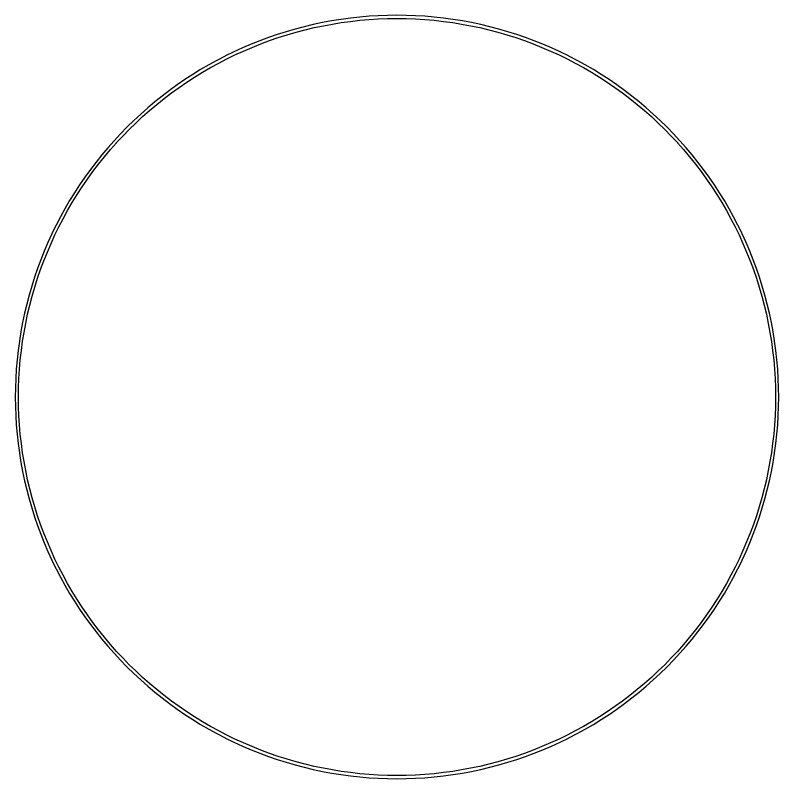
# Model space of a CAD drawing. Extents: x 6 to 66, y 0 to 129.
# Drawn here: x 33.05 to 39.08, y 33.7 to 39.73 of the extents above; entities that cross this region are included whole.
import ezdxf

# ---------------------------------------------------------------- set-up
doc = ezdxf.new("R2010")
doc.units = 0

msp = doc.modelspace()

# ---------------------------------------------------------------- linework, layer by layer
at = {"color": 34, "true_color": 0x008000}
for points in [[(35.99027, 39.72914, 0), (35.91661, 39.72661, 0), (35.8432, 39.72204, 0), (35.76979, 39.71569, 0), (35.69665, 39.70756, 0), (35.62375, 39.69766, 0), (35.61981, 39.69703, 0), (35.54717, 39.68535, 0), (35.47479, 39.67188, 0), (35.40265, 39.65665, 0), (35.33103, 39.63962, 0), (35.25991, 39.62083, 0), (35.18904, 39.60026, 0), (35.11894, 39.57815, 0), (35.04934, 39.55429, 0), (34.98025, 39.52863, 0), (34.91193, 39.50119, 0), (34.84436, 39.47224, 0), (34.77731, 39.44151, 0), (34.71127, 39.40925, 0), (34.70773, 39.40744, 0), (34.64219, 39.37341, 0), (34.57768, 39.33811, 0), (34.51418, 39.30102, 0), (34.45144, 39.26241, 0), (34.38971, 39.22202, 0), (34.329, 39.18037, 0), (34.26932, 39.13745, 0), (34.21065, 39.09274, 0), (34.15323, 39.04677, 0), (34.09686, 38.99927, 0), (34.04173, 38.9505, 0), (33.98789, 38.90046, 0), (33.93506, 38.84916, 0), (33.93225, 38.84635, 0), (33.88094, 38.79351, 0), (33.8309, 38.73966, 0), (33.78213, 38.68455, 0), (33.73464, 38.62816, 0), (33.68866, 38.57076, 0), (33.64396, 38.51207, 0), (33.64394, 38.51204, 0), (33.60103, 38.45239, 0), (33.55937, 38.39168, 0), (33.51899, 38.32996, 0), (33.48037, 38.26723, 0), (33.4433, 38.20373, 0), (33.40799, 38.13921, 0), (33.37395, 38.07368, 0), (33.37215, 38.07014, 0), (33.33988, 38.0041, 0), (33.30916, 37.93704, 0), (33.2802, 37.86948, 0), (33.25277, 37.80115, 0), (33.22712, 37.73205, 0), (33.20324, 37.66247, 0), (33.18114, 37.59236, 0), (33.16057, 37.5215, 0), (33.14177, 37.45038, 0), (33.12476, 37.37874, 0), (33.10952, 37.30661, 0), (33.09605, 37.23422, 0), (33.09567, 37.23183, 0), (33.08437, 37.16158, 0), (33.08375, 37.15766, 0), (33.07383, 37.08476, 0), (33.06572, 37.0116, 0), (33.05936, 36.9382, 0), (33.05478, 36.86479, 0), (33.05225, 36.79113, 0), (33.05124, 36.71747, 0), (33.05225, 36.64381, 0), (33.05478, 36.57015, 0), (33.05936, 36.49675, 0), (33.06572, 36.42334, 0), (33.07383, 36.35019, 0), (33.08375, 36.27729, 0), (33.08437, 36.27337, 0), (33.09605, 36.20071, 0), (33.10952, 36.12833, 0), (33.12476, 36.05619, 0), (33.14177, 35.98457, 0), (33.16057, 35.91344, 0), (33.18114, 35.84258, 0), (33.20324, 35.77248, 0), (33.22712, 35.70288, 0), (33.25277, 35.63378, 0), (33.2802, 35.56547, 0), (33.30916, 35.4979, 0), (33.33988, 35.43085, 0), (33.37215, 35.36481, 0), (33.37395, 35.36126, 0), (33.40799, 35.29574, 0), (33.4433, 35.23122, 0), (33.48037, 35.16772, 0), (33.51899, 35.10497, 0), (33.55937, 35.04325, 0), (33.60103, 34.98255, 0), (33.64396, 34.92286, 0), (33.68866, 34.86419, 0), (33.73464, 34.80679, 0), (33.78213, 34.7504, 0), (33.78217, 34.75036, 0), (33.8309, 34.69527, 0), (33.88094, 34.64143, 0), (33.93225, 34.5886, 0), (33.93506, 34.58579, 0), (33.98789, 34.53448, 0), (34.04173, 34.48444, 0), (34.09686, 34.43568, 0), (34.15323, 34.38818, 0), (34.21065, 34.3422, 0), (34.26932, 34.2975, 0), (34.329, 34.25457, 0), (34.38971, 34.21291, 0), (34.45144, 34.17253, 0), (34.51418, 34.13392, 0), (34.57768, 34.09684, 0), (34.64219, 34.06152, 0), (34.70773, 34.0275, 0), (34.71127, 34.02568, 0), (34.77731, 33.99344, 0), (34.84436, 33.9627, 0), (34.91193, 33.93375, 0), (34.98025, 33.90631, 0), (35.04934, 33.88066, 0), (35.11894, 33.85678, 0), (35.18904, 33.83469, 0), (35.25991, 33.81411, 0), (35.33103, 33.79531, 0), (35.40265, 33.7783, 0), (35.47479, 33.76306, 0), (35.54717, 33.7496, 0), (35.61981, 33.73791, 0), (35.62375, 33.73729, 0), (35.69665, 33.72737, 0), (35.76979, 33.71926, 0), (35.8432, 33.71291, 0), (35.91661, 33.70832, 0), (35.99027, 33.70579, 0), (36.06393, 33.70478, 0), (36.13759, 33.70579, 0), (36.21125, 33.70832, 0), (36.28466, 33.71291, 0), (36.35806, 33.71926, 0), (36.43121, 33.72737, 0), (36.5041, 33.73729, 0), (36.50804, 33.73791, 0), (36.58068, 33.7496, 0), (36.65307, 33.76306, 0), (36.7252, 33.7783, 0), (36.79684, 33.79531, 0), (36.86795, 33.81411, 0), (36.93882, 33.83469, 0), (37.00893, 33.85678, 0), (37.07851, 33.88066, 0), (37.14761, 33.90631, 0), (37.21594, 33.93375, 0), (37.28349, 33.9627, 0), (37.35056, 33.99344, 0), (37.4166, 34.02568, 0), (37.42014, 34.0275, 0), (37.48567, 34.06152, 0), (37.55017, 34.09684, 0), (37.61368, 34.13392, 0), (37.67642, 34.17253, 0), (37.73814, 34.21291, 0), (37.79885, 34.25457, 0), (37.85854, 34.2975, 0), (37.9172, 34.3422, 0), (37.97462, 34.38818, 0), (38.03101, 34.43568, 0), (38.08612, 34.48444, 0), (38.13997, 34.53448, 0), (38.1928, 34.58579, 0), (38.19561, 34.5886, 0), (38.24692, 34.64143, 0), (38.29696, 34.69527, 0), (38.34569, 34.75036, 0), (38.34573, 34.7504, 0), (38.39323, 34.80679, 0), (38.4392, 34.86419, 0), (38.4839, 34.92286, 0), (38.52682, 34.98255, 0), (38.56848, 35.04325, 0), (38.60887, 35.10497, 0), (38.64748, 35.16772, 0), (38.68455, 35.23122, 0), (38.71987, 35.29574, 0), (38.7539, 35.36126, 0), (38.75571, 35.36481, 0), (38.78797, 35.43085, 0), (38.8187, 35.4979, 0), (38.84765, 35.56547, 0), (38.87509, 35.63378, 0), (38.90074, 35.70288, 0), (38.92461, 35.77248, 0), (38.94672, 35.84258, 0), (38.96729, 35.91344, 0), (38.98608, 35.98457, 0), (39.00311, 36.05619, 0), (39.01835, 36.12833, 0), (39.03181, 36.20071, 0), (39.04349, 36.27337, 0), (39.04411, 36.27729, 0), (39.05402, 36.35019, 0), (39.06215, 36.42334, 0), (39.0685, 36.49675, 0), (39.07307, 36.57015, 0), (39.0756, 36.64381, 0), (39.07663, 36.71747, 0), (39.0756, 36.79113, 0), (39.07307, 36.86479, 0), (39.0685, 36.9382, 0), (39.06215, 37.0116, 0), (39.05402, 37.08476, 0), (39.04411, 37.15766, 0), (39.04349, 37.16158, 0), (39.03219, 37.23183, 0), (39.03181, 37.23422, 0), (39.01835, 37.30661, 0), (39.00311, 37.37874, 0), (38.98608, 37.45038, 0), (38.96729, 37.5215, 0), (38.94672, 37.59236, 0), (38.92461, 37.66247, 0), (38.90074, 37.73205, 0), (38.87509, 37.80115, 0), (38.84765, 37.86948, 0), (38.8187, 37.93704, 0), (38.78797, 38.0041, 0), (38.75571, 38.07014, 0), (38.7539, 38.07368, 0), (38.71987, 38.13921, 0), (38.68455, 38.20373, 0), (38.64748, 38.26723, 0), (38.60887, 38.32996, 0), (38.56848, 38.39168, 0), (38.52682, 38.45239, 0), (38.48392, 38.51204, 0), (38.4839, 38.51207, 0), (38.4392, 38.57076, 0), (38.39323, 38.62816, 0), (38.34573, 38.68455, 0), (38.29696, 38.73966, 0), (38.24692, 38.79351, 0), (38.19561, 38.84635, 0), (38.1928, 38.84916, 0), (38.13997, 38.90046, 0), (38.08612, 38.9505, 0), (38.03101, 38.99927, 0), (37.97462, 39.04677, 0), (37.9172, 39.09274, 0), (37.85854, 39.13745, 0), (37.79885, 39.18037, 0), (37.73814, 39.22202, 0), (37.67642, 39.26241, 0), (37.61368, 39.30102, 0), (37.55017, 39.33811, 0), (37.48567, 39.37341, 0), (37.42014, 39.40744, 0), (37.4166, 39.40925, 0), (37.35056, 39.44151, 0), (37.28349, 39.47224, 0), (37.21594, 39.50119, 0), (37.14761, 39.52863, 0), (37.07851, 39.55429, 0), (37.00893, 39.57815, 0), (36.93882, 39.60026, 0), (36.86795, 39.62083, 0), (36.79684, 39.63962, 0), (36.7252, 39.65665, 0), (36.65307, 39.67188, 0), (36.58068, 39.68535, 0), (36.50804, 39.69703, 0), (36.5041, 39.69766, 0), (36.43121, 39.70756, 0), (36.35806, 39.71569, 0), (36.28466, 39.72204, 0), (36.21125, 39.72661, 0), (36.13759, 39.72914, 0), (36.06393, 39.73017, 0), (35.99027, 39.72914, 0)], [(36.21125, 33.73373, 0), (36.13759, 33.7312, 0), (36.06393, 33.73017, 0), (35.99027, 33.7312, 0), (35.91661, 33.73373, 0), (35.8432, 33.73831, 0), (35.76979, 33.74466, 0), (35.69665, 33.75278, 0), (35.62416, 33.76263, 0), (35.55503, 33.77375, 0), (35.48264, 33.78722, 0), (35.4105, 33.80246, 0), (35.33888, 33.81947, 0), (35.26776, 33.83827, 0), (35.19689, 33.85884, 0), (35.12679, 33.88094, 0), (35.05719, 33.90482, 0), (34.9881, 33.93047, 0), (34.91978, 33.9579, 0), (34.85221, 33.98686, 0), (34.78517, 34.01758, 0), (34.78515, 34.01759, 0), (34.72035, 34.04924, 0), (34.65712, 34.08208, 0), (34.59261, 34.11739, 0), (34.52911, 34.15447, 0), (34.46637, 34.19308, 0), (34.40464, 34.23346, 0), (34.34394, 34.27512, 0), (34.28425, 34.31805, 0), (34.22558, 34.36275, 0), (34.16817, 34.40873, 0), (34.11179, 34.45623, 0), (34.05666, 34.50499, 0), (34.00282, 34.55503, 0), (33.95142, 34.60496, 0), (33.90149, 34.65636, 0), (33.85145, 34.7102, 0), (33.80268, 34.76533, 0), (33.75519, 34.82172, 0), (33.70921, 34.87912, 0), (33.66451, 34.93779, 0), (33.62158, 34.99748, 0), (33.57992, 35.05819, 0), (33.53954, 35.1199, 0), (33.50092, 35.18265, 0), (33.46385, 35.24615, 0), (33.42854, 35.31067, 0), (33.39593, 35.37343, 0), (33.36405, 35.43869, 0), (33.33332, 35.50575, 0), (33.30436, 35.57332, 0), (33.27693, 35.64164, 0), (33.25128, 35.71073, 0), (33.2274, 35.78033, 0), (33.2053, 35.85043, 0), (33.18473, 35.9213, 0), (33.16593, 35.99242, 0), (33.14891, 36.06405, 0), (33.13367, 36.13618, 0), (33.12023, 36.20846, 0), (33.12021, 36.20857, 0), (33.10909, 36.2777, 0), (33.09924, 36.35019, 0), (33.09111, 36.42334, 0), (33.08477, 36.49675, 0), (33.08019, 36.57015, 0), (33.07765, 36.64381, 0), (33.07663, 36.71747, 0), (33.07765, 36.79113, 0), (33.08019, 36.86479, 0), (33.08477, 36.9382, 0), (33.09111, 37.0116, 0), (33.09924, 37.08476, 0), (33.10906, 37.15703, 0), (33.12021, 37.22637, 0), (33.13367, 37.29876, 0), (33.14891, 37.3709, 0), (33.16593, 37.44253, 0), (33.18473, 37.51365, 0), (33.2053, 37.58451, 0), (33.2274, 37.65462, 0), (33.25128, 37.72421, 0), (33.27693, 37.7933, 0), (33.30436, 37.86163, 0), (33.33332, 37.92919, 0), (33.36405, 37.99625, 0), (33.39594, 38.06151, 0), (33.42854, 38.12428, 0), (33.46385, 38.1888, 0), (33.50092, 38.2523, 0), (33.53954, 38.31503, 0), (33.57992, 38.37675, 0), (33.62158, 38.43746, 0), (33.66451, 38.49715, 0), (33.70921, 38.55583, 0), (33.75519, 38.61323, 0), (33.80268, 38.66962, 0), (33.85142, 38.7247, 0), (33.85145, 38.72473, 0), (33.90149, 38.77858, 0), (33.95125, 38.82982, 0), (34.00282, 38.87991, 0), (34.05666, 38.92995, 0), (34.11179, 38.97872, 0), (34.16817, 39.02622, 0), (34.22558, 39.07219, 0), (34.28425, 39.1169, 0), (34.34394, 39.15982, 0), (34.40464, 39.20147, 0), (34.46637, 39.24186, 0), (34.52909, 39.28046, 0), (34.52911, 39.28047, 0), (34.59261, 39.31756, 0), (34.65712, 39.35286, 0), (34.72035, 39.3857, 0), (34.78515, 39.41735, 0), (34.85221, 39.44809, 0), (34.91978, 39.47704, 0), (34.9881, 39.50447, 0), (35.05719, 39.53013, 0), (35.12679, 39.554, 0), (35.19689, 39.57609, 0), (35.26776, 39.59668, 0), (35.33888, 39.61547, 0), (35.4105, 39.63248, 0), (35.48264, 39.64773, 0), (35.55503, 39.66119, 0), (35.62378, 39.67225, 0), (35.69665, 39.68216, 0), (35.76979, 39.69028, 0), (35.8432, 39.69664, 0), (35.91661, 39.70121, 0), (35.99027, 39.70375, 0), (36.06393, 39.70477, 0), (36.13759, 39.70375, 0), (36.21125, 39.70121, 0), (36.28466, 39.69664, 0), (36.35806, 39.69028, 0), (36.43121, 39.68216, 0), (36.5041, 39.67225, 0), (36.57283, 39.66119, 0), (36.64522, 39.64773, 0), (36.71736, 39.63248, 0), (36.78899, 39.61547, 0), (36.86011, 39.59668, 0), (36.93097, 39.57609, 0), (37.00108, 39.554, 0), (37.07067, 39.53013, 0), (37.13976, 39.50447, 0), (37.20809, 39.47704, 0), (37.27565, 39.44809, 0), (37.3427, 39.41735, 0), (37.40735, 39.38578, 0), (37.47074, 39.35286, 0), (37.53525, 39.31756, 0), (37.59875, 39.28047, 0), (37.59877, 39.28046, 0), (37.66149, 39.24186, 0), (37.72321, 39.20147, 0), (37.78392, 39.15982, 0), (37.84361, 39.1169, 0), (37.90227, 39.07219, 0), (37.95969, 39.02622, 0), (38.01608, 38.97872, 0), (38.07119, 38.92995, 0), (38.12504, 38.87991, 0), (38.17661, 38.82982, 0), (38.22637, 38.77858, 0), (38.27641, 38.72473, 0), (38.27644, 38.7247, 0), (38.32518, 38.66962, 0), (38.37268, 38.61323, 0), (38.41865, 38.55583, 0), (38.46335, 38.49715, 0), (38.50627, 38.43746, 0), (38.54793, 38.37675, 0), (38.58832, 38.31503, 0), (38.62693, 38.2523, 0), (38.664, 38.1888, 0), (38.69932, 38.12428, 0), (38.73211, 38.06113, 0), (38.76381, 37.99625, 0), (38.79454, 37.92919, 0), (38.8235, 37.86163, 0), (38.85093, 37.7933, 0), (38.87659, 37.72421, 0), (38.90046, 37.65462, 0), (38.92255, 37.58451, 0), (38.94312, 37.51365, 0), (38.96193, 37.44253, 0), (38.97894, 37.3709, 0), (38.99419, 37.29876, 0), (39.00765, 37.22637, 0), (39.01883, 37.1568, 0), (39.02861, 37.08476, 0), (39.03675, 37.0116, 0), (39.0431, 36.9382, 0), (39.04766, 36.86479, 0), (39.05021, 36.79113, 0), (39.05122, 36.71747, 0), (39.05021, 36.64381, 0), (39.04766, 36.57015, 0), (39.0431, 36.49675, 0), (39.03675, 36.42334, 0), (39.02861, 36.35019, 0), (39.01882, 36.27809, 0), (39.00765, 36.20857, 0), (39.00763, 36.20846, 0), (38.99419, 36.13618, 0), (38.97894, 36.06405, 0), (38.96193, 35.99242, 0), (38.94312, 35.9213, 0), (38.92255, 35.85043, 0), (38.90046, 35.78033, 0), (38.87659, 35.71073, 0), (38.85093, 35.64164, 0), (38.8235, 35.57332, 0), (38.79454, 35.50575, 0), (38.76381, 35.43869, 0), (38.73208, 35.37374, 0), (38.69932, 35.31067, 0), (38.664, 35.24615, 0), (38.62693, 35.18265, 0), (38.58832, 35.1199, 0), (38.54793, 35.05819, 0), (38.50627, 34.99748, 0), (38.46335, 34.93779, 0), (38.41865, 34.87912, 0), (38.37268, 34.82172, 0), (38.32518, 34.76533, 0), (38.27641, 34.7102, 0), (38.22637, 34.65636, 0), (38.17644, 34.60496, 0), (38.12504, 34.55503, 0), (38.07119, 34.50499, 0), (38.01608, 34.45623, 0), (37.95969, 34.40873, 0), (37.90227, 34.36275, 0), (37.84361, 34.31805, 0), (37.78392, 34.27512, 0), (37.72321, 34.23346, 0), (37.66149, 34.19308, 0), (37.59875, 34.15447, 0), (37.53525, 34.11739, 0), (37.47074, 34.08208, 0), (37.40735, 34.04916, 0), (37.3427, 34.01759, 0), (37.34268, 34.01758, 0), (37.27565, 33.98686, 0), (37.20809, 33.9579, 0), (37.13976, 33.93047, 0), (37.07067, 33.90482, 0), (37.00108, 33.88094, 0), (36.93097, 33.85884, 0), (36.86011, 33.83827, 0), (36.78899, 33.81947, 0), (36.71736, 33.80246, 0), (36.64522, 33.78722, 0), (36.57283, 33.77375, 0), (36.50375, 33.76264, 0), (36.43121, 33.75278, 0), (36.35806, 33.74466, 0), (36.28466, 33.73831, 0), (36.21125, 33.73373, 0)]]:
    msp.add_polyline3d(points, close=True, dxfattribs=at)

doc.saveas('drawing.dxf')
